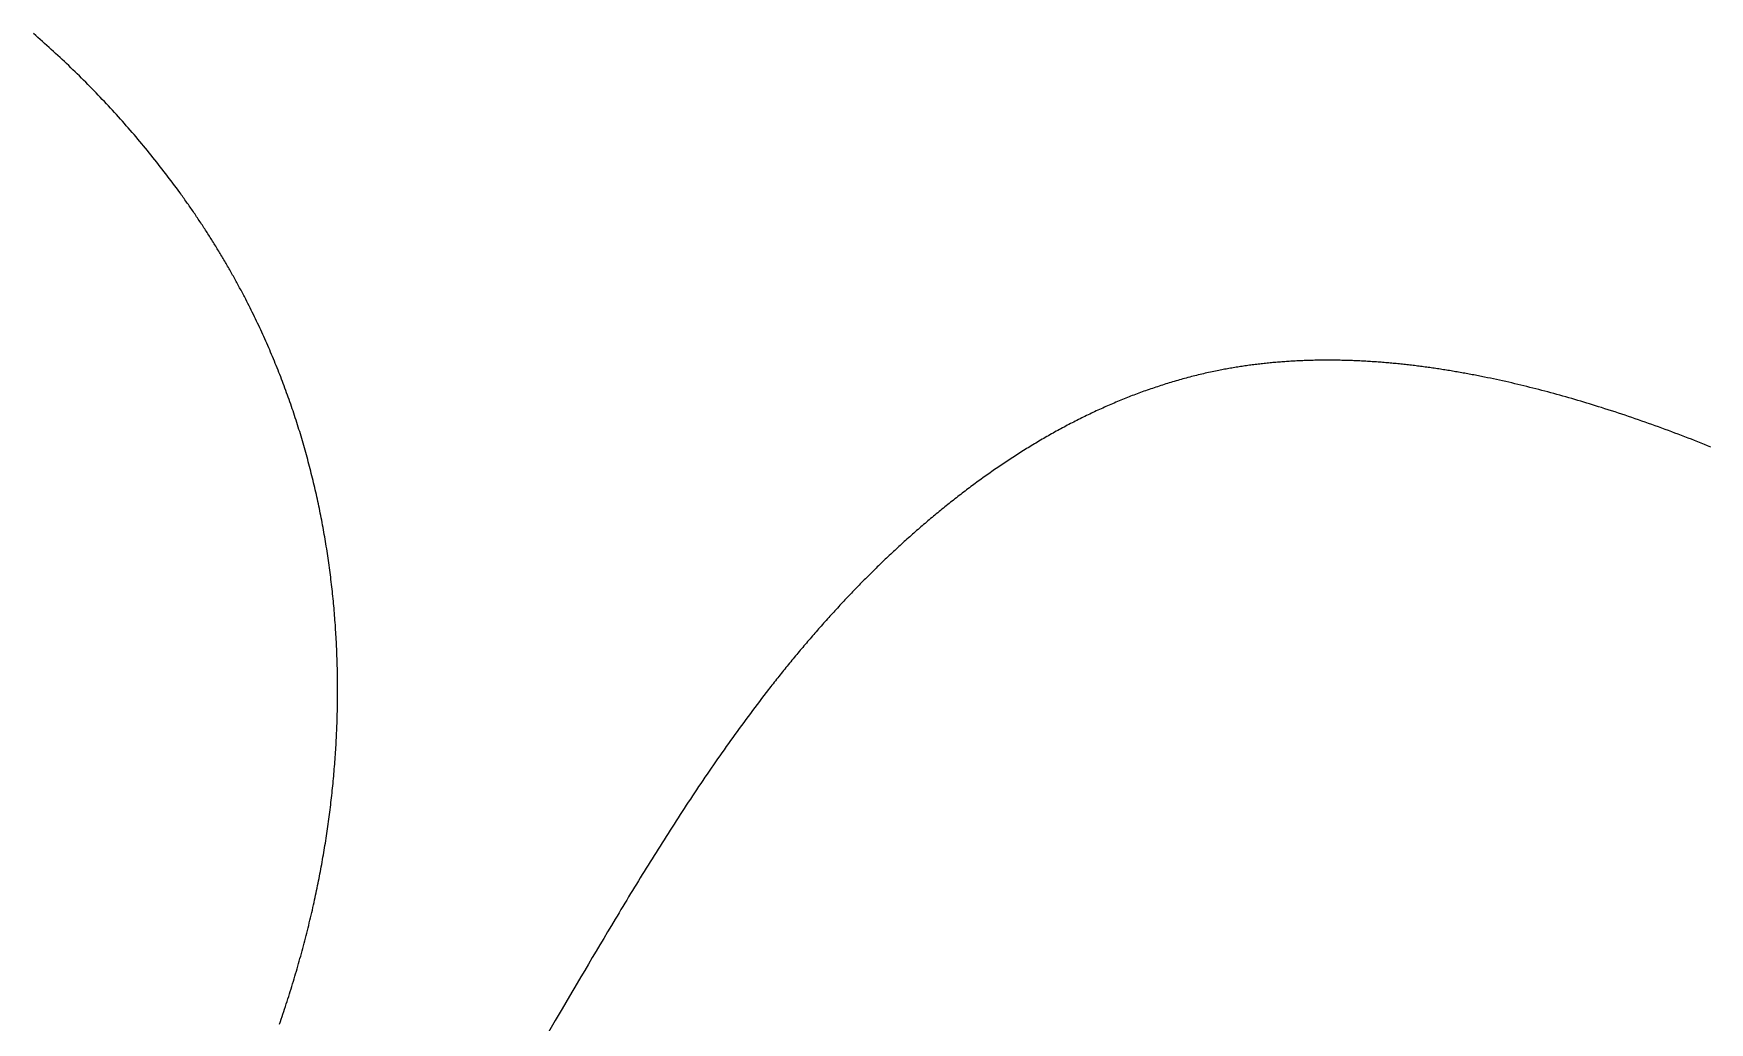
# Model space of a CAD drawing. Header units: millimetres. Extents: x 539514 to 908003, y -69769 to 203909.
# Drawn here: x 676375 to 727897, y 148967 to 179350 of the extents above; entities that cross this region are included whole.
import ezdxf

# ---------------------------------------------------------------- set-up
doc = ezdxf.new("R2010")
doc.units = ezdxf.units.MM
doc.layers.add('CLOSED_AREAS', color=7, linetype='Continuous')

msp = doc.modelspace()

# ---------------------------------------------------------------- linework, layer by layer
at = {"layer": 'CLOSED_AREAS'}
for points in [[(683938.238, 148918.969), (683964.607, 148995.813), (683990.806, 149072.7), (684016.833, 149149.63), (684042.689, 149226.605), (684068.373, 149303.623), (684093.884, 149380.685), (684119.221, 149457.79), (684144.383, 149534.94), (684169.37, 149612.134), (684194.182, 149689.371), (684218.816, 149766.653), (684243.274, 149843.979), (684267.553, 149921.349), (684291.654, 149998.763), (684315.575, 150076.221), (684339.316, 150153.724), (684362.876, 150231.272), (684386.254, 150308.864), (684409.45, 150386.5), (684432.463, 150464.181), (684455.292, 150541.907), (684477.937, 150619.678), (684500.397, 150697.493), (684522.67, 150775.353), (684544.757, 150853.258), (684566.657, 150931.208), (684588.368, 151009.204), (684609.891, 151087.244), (684631.224, 151165.329), (684652.367, 151243.46), (684673.32, 151321.636), (684694.08, 151399.857), (684714.648, 151478.124), (684735.023, 151556.436), (684755.204, 151634.793), (684775.191, 151713.197), (684794.983, 151791.646), (684814.578, 151870.14), (684833.977, 151948.681), (684853.179, 152027.267), (684872.182, 152105.899), (684890.987, 152184.577), (684909.592, 152263.301), (684927.997, 152342.071), (684946.201, 152420.887), (684964.203, 152499.75), (684982.003, 152578.658), (684999.6, 152657.613), (685016.993, 152736.615), (685032.708, 152808.843), (685048.251, 152881.109), (685063.623, 152953.414), (685078.823, 153025.755), (685093.853, 153098.134), (685108.71, 153170.549), (685123.395, 153243), (685137.908, 153315.486), (685152.249, 153388.007), (685166.417, 153460.563), (685180.413, 153533.154), (685194.235, 153605.777), (685207.884, 153678.434), (685221.36, 153751.124), (685234.662, 153823.846), (685247.79, 153896.599), (685260.745, 153969.384), (685273.525, 154042.2), (685286.131, 154115.046), (685298.562, 154187.922), (685310.818, 154260.828), (685322.899, 154333.762), (685334.805, 154406.725), (685346.536, 154479.716), (685358.09, 154552.735), (685369.469, 154625.78), (685380.672, 154698.853), (685391.699, 154771.951), (685402.549, 154845.075), (685413.223, 154918.225), (685423.72, 154991.399), (685434.039, 155064.597), (685444.182, 155137.82), (685454.147, 155211.065), (685463.934, 155284.334), (685473.544, 155357.625), (685482.975, 155430.938), (685492.228, 155504.273), (685501.302, 155577.628), (685510.198, 155651.004), (685518.915, 155724.401), (685527.453, 155797.816), (685535.812, 155871.252), (685543.991, 155944.705), (685551.99, 156018.177), (685559.81, 156091.667), (685567.449, 156165.174), (685574.908, 156238.698), (685582.186, 156312.238), (685589.284, 156385.794), (685596.201, 156459.366), (685602.937, 156532.953), (685609.491, 156606.554), (685615.864, 156680.169), (685622.055, 156753.798), (685628.064, 156827.439), (685633.891, 156901.094), (685639.536, 156974.761), (685644.998, 157048.439), (685650.277, 157122.128), (685655.374, 157195.829), (685660.287, 157269.539), (685665.017, 157343.26), (685669.563, 157416.99), (685673.926, 157490.729), (685678.104, 157564.476), (685682.099, 157638.231), (685685.909, 157711.994), (685689.534, 157785.764), (685692.975, 157859.54), (685696.231, 157933.322), (685699.301, 158007.11), (685702.186, 158080.904), (685704.886, 158154.702), (685707.399, 158228.504), (685709.727, 158302.31), (685711.868, 158376.119), (685713.823, 158449.931), (685715.592, 158523.746), (685717.173, 158597.562), (685718.568, 158671.38), (685719.775, 158745.199), (685720.795, 158819.018), (685721.627, 158892.838), (685722.272, 158966.657), (685722.728, 159040.475), (685722.996, 159114.291), (685723.076, 159188.106), (685722.967, 159261.919), (685722.669, 159335.729), (685722.182, 159409.535), (685721.506, 159483.338), (685720.641, 159557.137), (685719.585, 159630.931), (685718.34, 159704.72), (685716.905, 159778.504), (685715.28, 159852.281), (685713.464, 159926.052), (685711.457, 159999.816), (685709.259, 160073.573), (685706.871, 160147.322), (685704.291, 160221.062), (685701.52, 160294.794), (685698.557, 160368.516), (685695.402, 160442.229), (685692.054, 160515.931), (685688.515, 160589.622), (685684.783, 160663.303), (685680.859, 160736.972), (685676.741, 160810.628), (685672.43, 160884.273), (685667.926, 160957.904), (685663.229, 161031.522), (685658.338, 161105.125), (685653.252, 161178.715), (685647.973, 161252.289), (685642.499, 161325.848), (685636.831, 161399.391), (685630.968, 161472.918), (685624.91, 161546.428), (685618.657, 161619.921), (685612.209, 161693.397), (685605.565, 161766.854), (685598.725, 161840.292), (685591.69, 161913.712), (685584.458, 161987.112), (685577.029, 162060.492), (685569.405, 162133.851), (685561.583, 162207.19), (685553.564, 162280.507), (685545.349, 162353.802), (685536.936, 162427.074), (685528.325, 162500.324), (685519.516, 162573.551), (685510.51, 162646.754), (685501.305, 162719.933), (685491.902, 162793.087), (685482.3, 162866.216), (685472.5, 162939.319), (685462.5, 163012.396), (685452.301, 163085.447), (685441.903, 163158.47), (685431.305, 163231.466), (685420.507, 163304.435), (685409.51, 163377.374), (685398.312, 163450.285), (685386.913, 163523.167), (685375.314, 163596.018), (685363.514, 163668.84), (685351.514, 163741.631), (685339.311, 163814.39), (685326.908, 163887.118), (685314.303, 163959.813), (685301.495, 164032.476), (685288.486, 164105.106), (685275.275, 164177.703), (685261.861, 164250.265), (685248.244, 164322.793), (685234.425, 164395.286), (685220.402, 164467.743), (685206.176, 164540.165), (685191.747, 164612.55), (685177.114, 164684.899), (685162.277, 164757.21), (685147.236, 164829.483), (685131.991, 164901.719), (685116.541, 164973.915), (685100.886, 165046.072), (685085.027, 165118.19), (685068.962, 165190.268), (685052.693, 165262.305), (685036.217, 165334.301), (685019.536, 165406.256), (685002.649, 165478.169), (684985.556, 165550.039), (684968.256, 165621.866), (684950.75, 165693.65), (684933.038, 165765.391), (684915.118, 165837.087), (684896.991, 165908.738), (684878.657, 165980.344), (684860.115, 166051.904), (684841.366, 166123.418), (684822.408, 166194.886), (684803.243, 166266.306), (684783.869, 166337.679), (684764.286, 166409.004), (684744.495, 166480.281), (684724.494, 166551.508), (684704.285, 166622.686), (684683.866, 166693.814), (684663.238, 166764.892), (684642.4, 166835.919), (684621.351, 166906.895), (684600.093, 166977.819), (684578.624, 167048.691), (684556.945, 167119.51), (684535.054, 167190.276), (684512.953, 167260.988), (684490.641, 167331.647), (684468.117, 167402.251), (684445.382, 167472.799), (684422.434, 167543.293), (684399.275, 167613.73), (684375.904, 167684.111), (684352.32, 167754.435), (684328.523, 167824.702), (684304.514, 167894.91), (684280.291, 167965.061), (684255.855, 168035.153), (684231.206, 168105.186), (684206.343, 168175.159), (684181.267, 168245.071), (684155.976, 168314.924), (684130.471, 168384.715), (684104.752, 168454.444), (684078.818, 168524.112), (684052.669, 168593.717), (684026.305, 168663.259), (683999.725, 168732.738), (683972.931, 168802.153), (683945.92, 168871.504), (683918.694, 168940.789), (683891.251, 169010.01), (683863.593, 169079.164), (683835.717, 169148.253), (683807.626, 169217.275), (683779.317, 169286.23), (683750.791, 169355.117), (683722.048, 169423.936), (683693.087, 169492.686), (683663.908, 169561.368), (683634.512, 169629.98), (683604.898, 169698.522), (683575.065, 169766.993), (683545.013, 169835.394), (683514.743, 169903.723), (683484.254, 169971.981), (683453.546, 170040.166), (683422.619, 170108.279), (683391.472, 170176.318), (683360.105, 170244.284), (683328.518, 170312.176), (683296.711, 170379.993), (683264.684, 170447.735), (683232.436, 170515.401), (683199.968, 170582.991), (683167.278, 170650.505), (683134.368, 170717.942), (683101.236, 170785.302), (683067.882, 170852.583), (683034.307, 170919.787), (683000.509, 170986.911), (682966.49, 171053.957), (682932.248, 171120.922), (682897.783, 171187.807), (682877.355, 171227.213), (682856.849, 171266.59), (682836.266, 171305.939), (682815.606, 171345.259), (682794.868, 171384.551), (682774.055, 171423.815), (682753.164, 171463.049), (682732.197, 171502.255), (682711.154, 171541.432), (682690.034, 171580.58), (682668.838, 171619.699), (682647.567, 171658.788), (682626.219, 171697.848), (682604.796, 171736.879), (682583.298, 171775.88), (682561.724, 171814.851), (682540.074, 171853.793), (682518.35, 171892.704), (682496.551, 171931.586), (682474.677, 171970.438), (682452.728, 172009.259), (682430.704, 172048.05), (682408.606, 172086.81), (682386.434, 172125.54), (682364.188, 172164.239), (682341.868, 172202.908), (682319.474, 172241.545), (682297.006, 172280.152), (682274.465, 172318.727), (682251.85, 172357.271), (682229.162, 172395.784), (682206.4, 172434.265), (682183.566, 172472.715), (682160.659, 172511.133), (682137.679, 172549.52), (682114.627, 172587.874), (682091.502, 172626.196), (682068.304, 172664.487), (682045.035, 172702.745), (682021.693, 172740.971), (681998.28, 172779.164), (681974.795, 172817.325), (681951.238, 172855.453), (681927.61, 172893.549), (681903.91, 172931.611), (681880.139, 172969.641), (681856.298, 173007.638), (681832.385, 173045.601), (681808.401, 173083.531), (681784.347, 173121.428), (681760.222, 173159.291), (681736.027, 173197.12), (681711.762, 173234.916), (681687.426, 173272.678), (681663.021, 173310.406), (681638.546, 173348.1), (681614.001, 173385.759), (681589.386, 173423.385), (681564.703, 173460.976), (681539.949, 173498.532), (681515.127, 173536.054), (681490.236, 173573.541), (681465.276, 173610.993), (681440.247, 173648.411), (681415.15, 173685.793), (681389.985, 173723.14), (681364.751, 173760.452), (681339.449, 173797.728), (681314.079, 173834.969), (681288.641, 173872.175), (681263.135, 173909.344), (681237.562, 173946.478), (681211.921, 173983.576), (681186.213, 174020.638), (681160.438, 174057.663), (681134.596, 174094.653), (681108.687, 174131.606), (681082.711, 174168.523), (681056.669, 174205.403), (681030.56, 174242.246), (681004.385, 174279.052), (680978.143, 174315.822), (680951.836, 174352.555), (680925.463, 174389.25), (680899.024, 174425.908), (680872.519, 174462.529), (680819.313, 174535.658), (680765.847, 174608.637), (680712.12, 174681.463), (680658.135, 174754.138), (680603.893, 174826.659), (680549.394, 174899.026), (680494.64, 174971.237), (680439.632, 175043.293), (680384.371, 175115.192), (680328.858, 175186.933), (680273.094, 175258.516), (680217.08, 175329.939), (680160.818, 175401.201), (680104.308, 175472.303), (680047.552, 175543.242), (679990.551, 175614.019), (679933.305, 175684.631), (679875.817, 175755.079), (679818.087, 175825.361), (679760.116, 175895.477), (679701.905, 175965.425), (679643.456, 176035.205), (679584.77, 176104.817), (679525.847, 176174.258), (679466.689, 176243.528), (679407.296, 176312.626), (679347.671, 176381.552), (679287.814, 176450.305), (679227.727, 176518.883), (679167.41, 176587.286), (679106.864, 176655.512), (679046.091, 176723.562), (678985.091, 176791.434), (678923.867, 176859.127), (678862.418, 176926.641), (678800.747, 176993.974), (678738.853, 177061.125), (678676.739, 177128.095), (678614.406, 177194.881), (678551.854, 177261.484), (678489.084, 177327.901), (678426.099, 177394.133), (678362.898, 177460.178), (678299.483, 177526.036), (678235.856, 177591.705), (678172.016, 177657.185), (678107.966, 177722.476), (678043.707, 177787.575), (677979.239, 177852.482), (677914.564, 177917.196), (677849.682, 177981.717), (677784.596, 178046.043), (677719.305, 178110.174), (677653.812, 178174.109), (677588.117, 178237.847), (677522.221, 178301.387), (677456.126, 178364.727), (677389.832, 178427.868), (677323.342, 178490.809), (677256.655, 178553.548), (677189.773, 178616.085), (677122.697, 178678.418), (677055.428, 178740.547), (676987.968, 178802.472), (676920.317, 178864.19), (676852.477, 178925.702), (676784.448, 178987.006), (676716.232, 179048.101), (676647.83, 179108.988), (676579.243, 179169.664), (676510.472, 179230.129), (676441.518, 179290.382), (676372.383, 179350.422)], [(727940.393, 166644.942), (727840.865, 166685.166), (727741.18, 166725.193), (727641.337, 166765.02), (727541.337, 166804.648), (727441.182, 166844.072), (727340.872, 166883.291), (727240.409, 166922.304), (727139.792, 166961.108), (727039.023, 166999.701), (726938.103, 167038.081), (726837.032, 167076.247), (726735.812, 167114.196), (726634.444, 167151.926), (726532.928, 167189.436), (726431.265, 167226.723), (726329.456, 167263.785), (726227.501, 167300.62), (726125.403, 167337.227), (726023.162, 167373.603), (725920.778, 167409.747), (725818.252, 167445.656), (725715.586, 167481.329), (725612.78, 167516.762), (725509.835, 167551.956), (725406.752, 167586.906), (725303.532, 167621.613), (725200.176, 167656.072), (725096.684, 167690.283), (724993.058, 167724.244), (724889.298, 167757.952), (724785.405, 167791.406), (724681.381, 167824.603), (724577.226, 167857.542), (724486.411, 167886.016), (724395.5, 167914.29), (724304.493, 167942.361), (724213.393, 167970.227), (724122.201, 167997.885), (724030.919, 168025.333), (723939.55, 168052.568), (723848.094, 168079.586), (723756.553, 168106.387), (723664.93, 168132.967), (723573.226, 168159.323), (723481.442, 168185.453), (723389.581, 168211.355), (723297.644, 168237.026), (723205.633, 168262.462), (723113.55, 168287.662), (723021.397, 168312.624), (722929.174, 168337.344), (722836.885, 168361.819), (722744.531, 168386.048), (722652.113, 168410.027), (722559.634, 168433.755), (722467.095, 168457.228), (722374.498, 168480.444), (722281.844, 168503.4), (722189.136, 168526.094), (722096.375, 168548.523), (722003.563, 168570.685), (721910.701, 168592.576), (721817.793, 168614.195), (721724.838, 168635.538), (721631.839, 168656.604), (721538.799, 168677.389), (721445.717, 168697.892), (721352.597, 168718.108), (721259.44, 168738.037), (721166.248, 168757.675), (721073.023, 168777.019), (720979.765, 168796.067), (720933.125, 168805.48), (720886.478, 168814.817), (720839.824, 168824.079), (720793.163, 168833.266), (720746.495, 168842.376), (720699.821, 168851.41), (720653.141, 168860.368), (720606.455, 168869.249), (720559.764, 168878.053), (720513.066, 168886.779), (720466.364, 168895.427), (720419.656, 168903.997), (720372.944, 168912.488), (720326.227, 168920.901), (720279.506, 168929.234), (720232.78, 168937.488), (720186.051, 168945.662), (720139.317, 168953.756), (720092.581, 168961.769), (720045.841, 168969.702), (719999.098, 168977.554), (719952.352, 168985.324), (719905.603, 168993.012), (719858.852, 169000.618), (719812.099, 169008.142), (719765.344, 169015.583), (719718.587, 169022.941), (719671.829, 169030.216), (719625.069, 169037.407), (719578.309, 169044.514), (719531.547, 169051.536), (719484.785, 169058.474), (719438.022, 169065.327), (719391.26, 169072.094), (719344.497, 169078.776), (719297.734, 169085.372), (719250.972, 169091.882), (719204.211, 169098.305), (719157.45, 169104.641), (719110.691, 169110.89), (719063.933, 169117.051), (719017.177, 169123.124), (718970.422, 169129.109), (718923.669, 169135.005), (718876.919, 169140.813), (718830.171, 169146.531), (718783.426, 169152.16), (718736.683, 169157.699), (718689.944, 169163.148), (718643.208, 169168.506), (718596.476, 169173.774), (718549.747, 169178.95), (718503.022, 169184.035), (718456.302, 169189.028), (718409.586, 169193.928), (718362.875, 169198.737), (718316.168, 169203.452), (718269.467, 169208.075), (718222.771, 169212.604), (718176.08, 169217.039), (718129.396, 169221.381), (718082.717, 169225.628), (718036.044, 169229.78), (717989.378, 169233.837), (717942.719, 169237.799), (717896.066, 169241.665), (717849.42, 169245.435), (717802.782, 169249.108), (717756.151, 169252.686), (717709.528, 169256.166), (717662.913, 169259.548), (717616.306, 169262.833), (717569.708, 169266.021), (717523.118, 169269.11), (717476.537, 169272.1), (717429.965, 169274.991), (717383.402, 169277.783), (717336.849, 169280.476), (717290.306, 169283.068), (717243.772, 169285.561), (717197.249, 169287.953), (717150.736, 169290.244), (717104.234, 169292.433), (717057.742, 169294.522), (717011.262, 169296.508), (716964.792, 169298.392), (716918.335, 169300.174), (716871.889, 169301.853), (716825.455, 169303.429), (716779.033, 169304.901), (716732.623, 169306.27), (716686.226, 169307.534), (716639.842, 169308.694), (716593.471, 169309.75), (716547.113, 169310.7), (716500.769, 169311.544), (716454.438, 169312.284), (716408.121, 169312.917), (716361.819, 169313.443), (716315.53, 169313.863), (716269.257, 169314.176), (716222.998, 169314.381), (716176.754, 169314.479), (716130.525, 169314.469), (716084.312, 169314.351), (716038.114, 169314.124), (715991.933, 169313.788), (715945.767, 169313.342), (715899.618, 169312.787), (715853.485, 169312.122), (715807.369, 169311.347), (715761.271, 169310.461), (715715.189, 169309.465), (715669.125, 169308.357), (715623.078, 169307.137), (715577.05, 169305.806), (715531.039, 169304.363), (715485.047, 169302.807), (715439.073, 169301.138), (715393.118, 169299.355), (715347.182, 169297.46), (715301.266, 169295.45), (715255.368, 169293.327), (715209.491, 169291.089), (715163.633, 169288.736), (715117.795, 169286.268), (715071.978, 169283.685), (715026.181, 169280.985), (714980.405, 169278.17), (714934.65, 169275.238), (714888.916, 169272.19), (714843.203, 169269.025), (714797.512, 169265.742), (714751.843, 169262.341), (714706.196, 169258.822), (714660.571, 169255.185), (714614.969, 169251.43), (714569.39, 169247.555), (714523.833, 169243.561), (714478.3, 169239.447), (714432.79, 169235.214), (714387.303, 169230.86), (714341.841, 169226.385), (714296.403, 169221.79), (714250.988, 169217.073), (714205.599, 169212.235), (714160.234, 169207.274), (714114.894, 169202.192), (714069.579, 169196.987), (714024.289, 169191.659), (713979.025, 169186.207), (713933.787, 169180.633), (713888.575, 169174.934), (713843.39, 169169.111), (713798.23, 169163.164), (713753.098, 169157.092), (713707.992, 169150.894), (713662.913, 169144.572), (713617.862, 169138.123), (713572.839, 169131.548), (713527.843, 169124.847), (713482.875, 169118.019), (713437.936, 169111.064), (713393.024, 169103.982), (713348.142, 169096.771), (713303.289, 169089.433), (713258.464, 169081.966), (713213.669, 169074.371), (713168.904, 169066.646), (713124.168, 169058.792), (713079.463, 169050.809), (713034.787, 169042.695), (712990.142, 169034.451), (712945.528, 169026.077), (712900.944, 169017.571), (712856.392, 169008.934), (712811.871, 169000.166), (712767.382, 168991.265), (712713.949, 168980.393), (712660.563, 168969.329), (712607.223, 168958.076), (712553.929, 168946.633), (712500.681, 168935.001), (712447.48, 168923.181), (712394.326, 168911.172), (712341.218, 168898.977), (712288.156, 168886.595), (712235.142, 168874.027), (712182.175, 168861.272), (712129.255, 168848.333), (712076.382, 168835.21), (712023.557, 168821.902), (711970.778, 168808.411), (711918.048, 168794.736), (711865.365, 168780.88), (711812.73, 168766.841), (711760.143, 168752.622), (711707.604, 168738.221), (711655.113, 168723.64), (711602.67, 168708.88), (711550.276, 168693.94), (711497.93, 168678.822), (711445.632, 168663.526), (711393.383, 168648.052), (711341.184, 168632.401), (711289.033, 168616.574), (711236.93, 168600.571), (711184.878, 168584.393), (711132.874, 168568.04), (711080.92, 168551.513), (711029.015, 168534.812), (710977.159, 168517.938), (710925.354, 168500.891), (710873.598, 168483.672), (710821.892, 168466.282), (710770.236, 168448.721), (710718.63, 168430.989), (710667.075, 168413.087), (710615.569, 168395.016), (710564.115, 168376.777), (710512.71, 168358.369), (710461.357, 168339.793), (710410.054, 168321.05), (710358.802, 168302.141), (710307.602, 168283.065), (710256.452, 168263.824), (710205.353, 168244.418), (710154.306, 168224.848), (710103.311, 168205.113), (710052.367, 168185.216), (710001.474, 168165.155), (709950.633, 168144.933), (709899.845, 168124.548), (709849.108, 168104.002), (709798.423, 168083.296), (709747.791, 168062.43), (709697.211, 168041.404), (709646.683, 168020.219), (709596.209, 167998.876), (709545.786, 167977.375), (709495.417, 167955.716), (709445.1, 167933.901), (709394.836, 167911.929), (709344.626, 167889.801), (709294.469, 167867.519), (709244.365, 167845.082), (709194.314, 167822.49), (709144.318, 167799.745), (709094.374, 167776.848), (709044.485, 167753.797), (708994.649, 167730.595), (708944.868, 167707.241), (708895.141, 167683.737), (708845.467, 167660.082), (708795.849, 167636.278), (708746.284, 167612.324), (708696.775, 167588.222), (708647.319, 167563.971), (708597.919, 167539.573), (708548.574, 167515.028), (708499.283, 167490.337), (708450.048, 167465.499), (708400.868, 167440.516), (708351.743, 167415.389), (708302.674, 167390.117), (708253.661, 167364.701), (708204.703, 167339.142), (708155.8, 167313.441), (708106.954, 167287.597), (708058.164, 167261.612), (708009.43, 167235.486), (707960.752, 167209.219), (707912.13, 167182.812), (707863.565, 167156.266), (707815.057, 167129.581), (707766.605, 167102.758), (707718.21, 167075.797), (707669.872, 167048.698), (707621.59, 167021.463), (707573.366, 166994.092), (707525.2, 166966.586), (707477.09, 166938.944), (707429.038, 166911.168), (707381.044, 166883.258), (707333.107, 166855.214), (707285.228, 166827.038), (707237.407, 166798.729), (707189.644, 166770.288), (707141.939, 166741.717), (707094.293, 166713.014), (707046.704, 166684.182), (706999.174, 166655.22), (706951.703, 166626.128), (706904.291, 166596.909), (706856.937, 166567.561), (706809.642, 166538.086), (706762.406, 166508.484), (706715.229, 166478.755), (706668.112, 166448.901), (706621.053, 166418.922), (706574.055, 166388.818), (706527.116, 166358.59), (706480.236, 166328.238), (706433.416, 166297.763), (706386.657, 166267.165), (706339.957, 166236.446), (706293.317, 166205.605), (706246.738, 166174.643), (706200.219, 166143.561), (706153.76, 166112.359), (706107.362, 166081.038), (706061.025, 166049.598), (706014.748, 166018.04), (705968.533, 165986.365), (705922.378, 165954.572), (705876.284, 165922.663), (705830.252, 165890.638), (705784.281, 165858.497), (705738.372, 165826.241), (705692.524, 165793.871), (705646.738, 165761.388), (705601.013, 165728.791), (705555.351, 165696.081), (705509.75, 165663.259), (705464.212, 165630.325), (705418.736, 165597.281), (705373.322, 165564.125), (705327.971, 165530.86), (705282.682, 165497.486), (705237.456, 165464.002), (705192.292, 165430.41), (705147.192, 165396.71), (705102.155, 165362.903), (705057.18, 165328.989), (705012.269, 165294.969), (704967.422, 165260.844), (704922.638, 165226.613), (704877.917, 165192.278), (704833.26, 165157.838), (704788.667, 165123.296), (704744.138, 165088.65), (704699.672, 165053.902), (704655.271, 165019.052), (704610.934, 164984.101), (704566.662, 164949.049), (704522.454, 164913.897), (704478.31, 164878.645), (704434.232, 164843.294), (704390.218, 164807.844), (704346.268, 164772.297), (704302.384, 164736.652), (704258.565, 164700.91), (704214.812, 164665.071), (704171.123, 164629.137), (704127.5, 164593.108), (704083.943, 164556.983), (704040.451, 164520.765), (703997.025, 164484.453), (703953.665, 164448.047), (703910.372, 164411.549), (703867.144, 164374.96), (703823.982, 164338.278), (703780.887, 164301.506), (703737.858, 164264.643), (703694.896, 164227.69), (703652, 164190.648), (703609.172, 164153.518), (703566.41, 164116.299), (703523.715, 164078.992), (703481.087, 164041.598), (703438.527, 164004.118), (703396.034, 163966.552), (703353.608, 163928.9), (703311.25, 163891.163), (703268.96, 163853.341), (703226.737, 163815.436), (703184.583, 163777.448), (703142.496, 163739.376), (703100.477, 163701.223), (703058.527, 163662.988), (703016.645, 163624.671), (702974.832, 163586.274), (702933.087, 163547.797), (702891.41, 163509.241), (702849.803, 163470.605), (702808.265, 163431.891), (702766.795, 163393.099), (702725.395, 163354.23), (702684.064, 163315.284), (702642.802, 163276.262), (702601.609, 163237.164), (702560.487, 163197.991), (702519.434, 163158.743), (702478.45, 163119.421), (702437.537, 163080.026), (702396.694, 163040.557), (702355.92, 163001.016), (702315.217, 162961.404), (702274.585, 162921.72), (702234.023, 162881.965), (702193.531, 162842.14), (702153.11, 162802.245), (702112.76, 162762.281), (702072.481, 162722.248), (702032.272, 162682.147), (701992.135, 162641.979), (701952.07, 162601.744), (701912.075, 162561.442), (701872.152, 162521.074), (701832.301, 162480.641), (701792.521, 162440.144), (701752.813, 162399.582), (701713.177, 162358.956), (701673.613, 162318.267), (701634.121, 162277.515), (701594.701, 162236.701), (701555.354, 162195.826), (701516.079, 162154.889), (701476.877, 162113.893), (701437.747, 162072.836), (701398.69, 162031.72), (701359.706, 161990.545), (701320.796, 161949.312), (701281.958, 161908.021), (701243.193, 161866.672), (701204.502, 161825.268), (701165.884, 161783.807), (701127.34, 161742.29), (701088.87, 161700.719), (701050.473, 161659.092), (701012.151, 161617.413), (700973.902, 161575.679), (700935.727, 161533.893), (700897.627, 161492.054), (700858.689, 161449.158), (700819.829, 161406.207), (700781.046, 161363.203), (700742.34, 161320.145), (700703.711, 161277.034), (700665.158, 161233.87), (700626.682, 161190.652), (700588.281, 161147.383), (700549.956, 161104.06), (700511.706, 161060.686), (700473.531, 161017.259), (700435.431, 160973.781), (700397.405, 160930.251), (700359.453, 160886.67), (700321.574, 160843.038), (700283.769, 160799.355), (700246.038, 160755.622), (700208.378, 160711.838), (700170.792, 160668.004), (700133.278, 160624.12), (700095.835, 160580.186), (700058.464, 160536.203), (700021.165, 160492.171), (699983.936, 160448.09), (699946.778, 160403.96), (699909.69, 160359.782), (699872.673, 160315.555), (699835.725, 160271.28), (699798.847, 160226.958), (699762.038, 160182.588), (699725.297, 160138.17), (699688.625, 160093.706), (699652.022, 160049.194), (699615.486, 160004.636), (699579.018, 159960.031), (699542.617, 159915.38), (699506.284, 159870.683), (699470.017, 159825.941), (699433.816, 159781.153), (699397.682, 159736.319), (699361.613, 159691.441), (699325.61, 159646.517), (699289.672, 159601.55), (699253.799, 159556.537), (699217.991, 159511.481), (699182.246, 159466.381), (699146.566, 159421.237), (699110.95, 159376.049), (699075.397, 159330.819), (699039.907, 159285.545), (699004.479, 159240.229), (698969.114, 159194.87), (698898.571, 159104.025), (698828.273, 159013.013), (698758.22, 158921.836), (698688.408, 158830.495), (698618.834, 158738.992), (698549.497, 158647.33), (698480.394, 158555.509), (698411.523, 158463.532), (698342.881, 158371.4), (698274.466, 158279.116), (698206.274, 158186.681), (698138.305, 158094.098), (698070.555, 158001.367), (698003.023, 157908.491), (697935.705, 157815.471), (697868.598, 157722.31), (697801.702, 157629.01), (697735.013, 157535.571), (697668.529, 157441.996), (697602.247, 157348.288), (697536.165, 157254.447), (697470.281, 157160.475), (697404.592, 157066.375), (697339.095, 156972.148), (697273.789, 156877.796), (697208.671, 156783.321), (697143.738, 156688.725), (697078.988, 156594.009), (697014.418, 156499.176), (696950.027, 156404.227), (696885.811, 156309.164), (696821.768, 156213.989), (696757.897, 156118.704), (696694.193, 156023.311), (696630.656, 155927.811), (696567.282, 155832.206), (696504.069, 155736.498), (696441.015, 155640.69), (696378.117, 155544.782), (696315.373, 155448.777), (696252.78, 155352.677), (696190.336, 155256.483), (696128.038, 155160.197), (696065.885, 155063.821), (696003.873, 154967.357), (695942, 154870.807), (695880.264, 154774.172), (695818.663, 154677.455), (695757.193, 154580.657), (695695.853, 154483.781), (695634.639, 154386.827), (695573.551, 154289.798), (695512.584, 154192.696), (695451.737, 154095.522), (695391.008, 153998.278), (695330.393, 153900.967), (695269.891, 153803.59), (695209.499, 153706.148), (695149.214, 153608.644), (695089.035, 153511.08), (695028.958, 153413.457), (694968.981, 153315.778), (694909.103, 153218.043), (694849.319, 153120.256), (694789.629, 153022.417), (694730.029, 152924.529), (694670.518, 152826.593), (694611.092, 152728.611), (694551.749, 152630.586), (694492.487, 152532.519), (694433.304, 152434.411), (694374.196, 152336.265), (694315.162, 152238.083), (694256.199, 152139.866), (694138.476, 151943.335), (694021.009, 151746.688), (693903.777, 151549.939), (693786.762, 151353.103), (693669.943, 151156.195), (693553.302, 150959.229), (693436.819, 150762.22), (693320.474, 150565.183), (693204.248, 150368.133), (693088.121, 150171.085), (692856.089, 149777.051), (692624.221, 149383.2), (692413.488, 149025.43), (692202.783, 148667.896)]]:
    msp.add_lwpolyline(points, dxfattribs=at)

doc.saveas('drawing.dxf')
